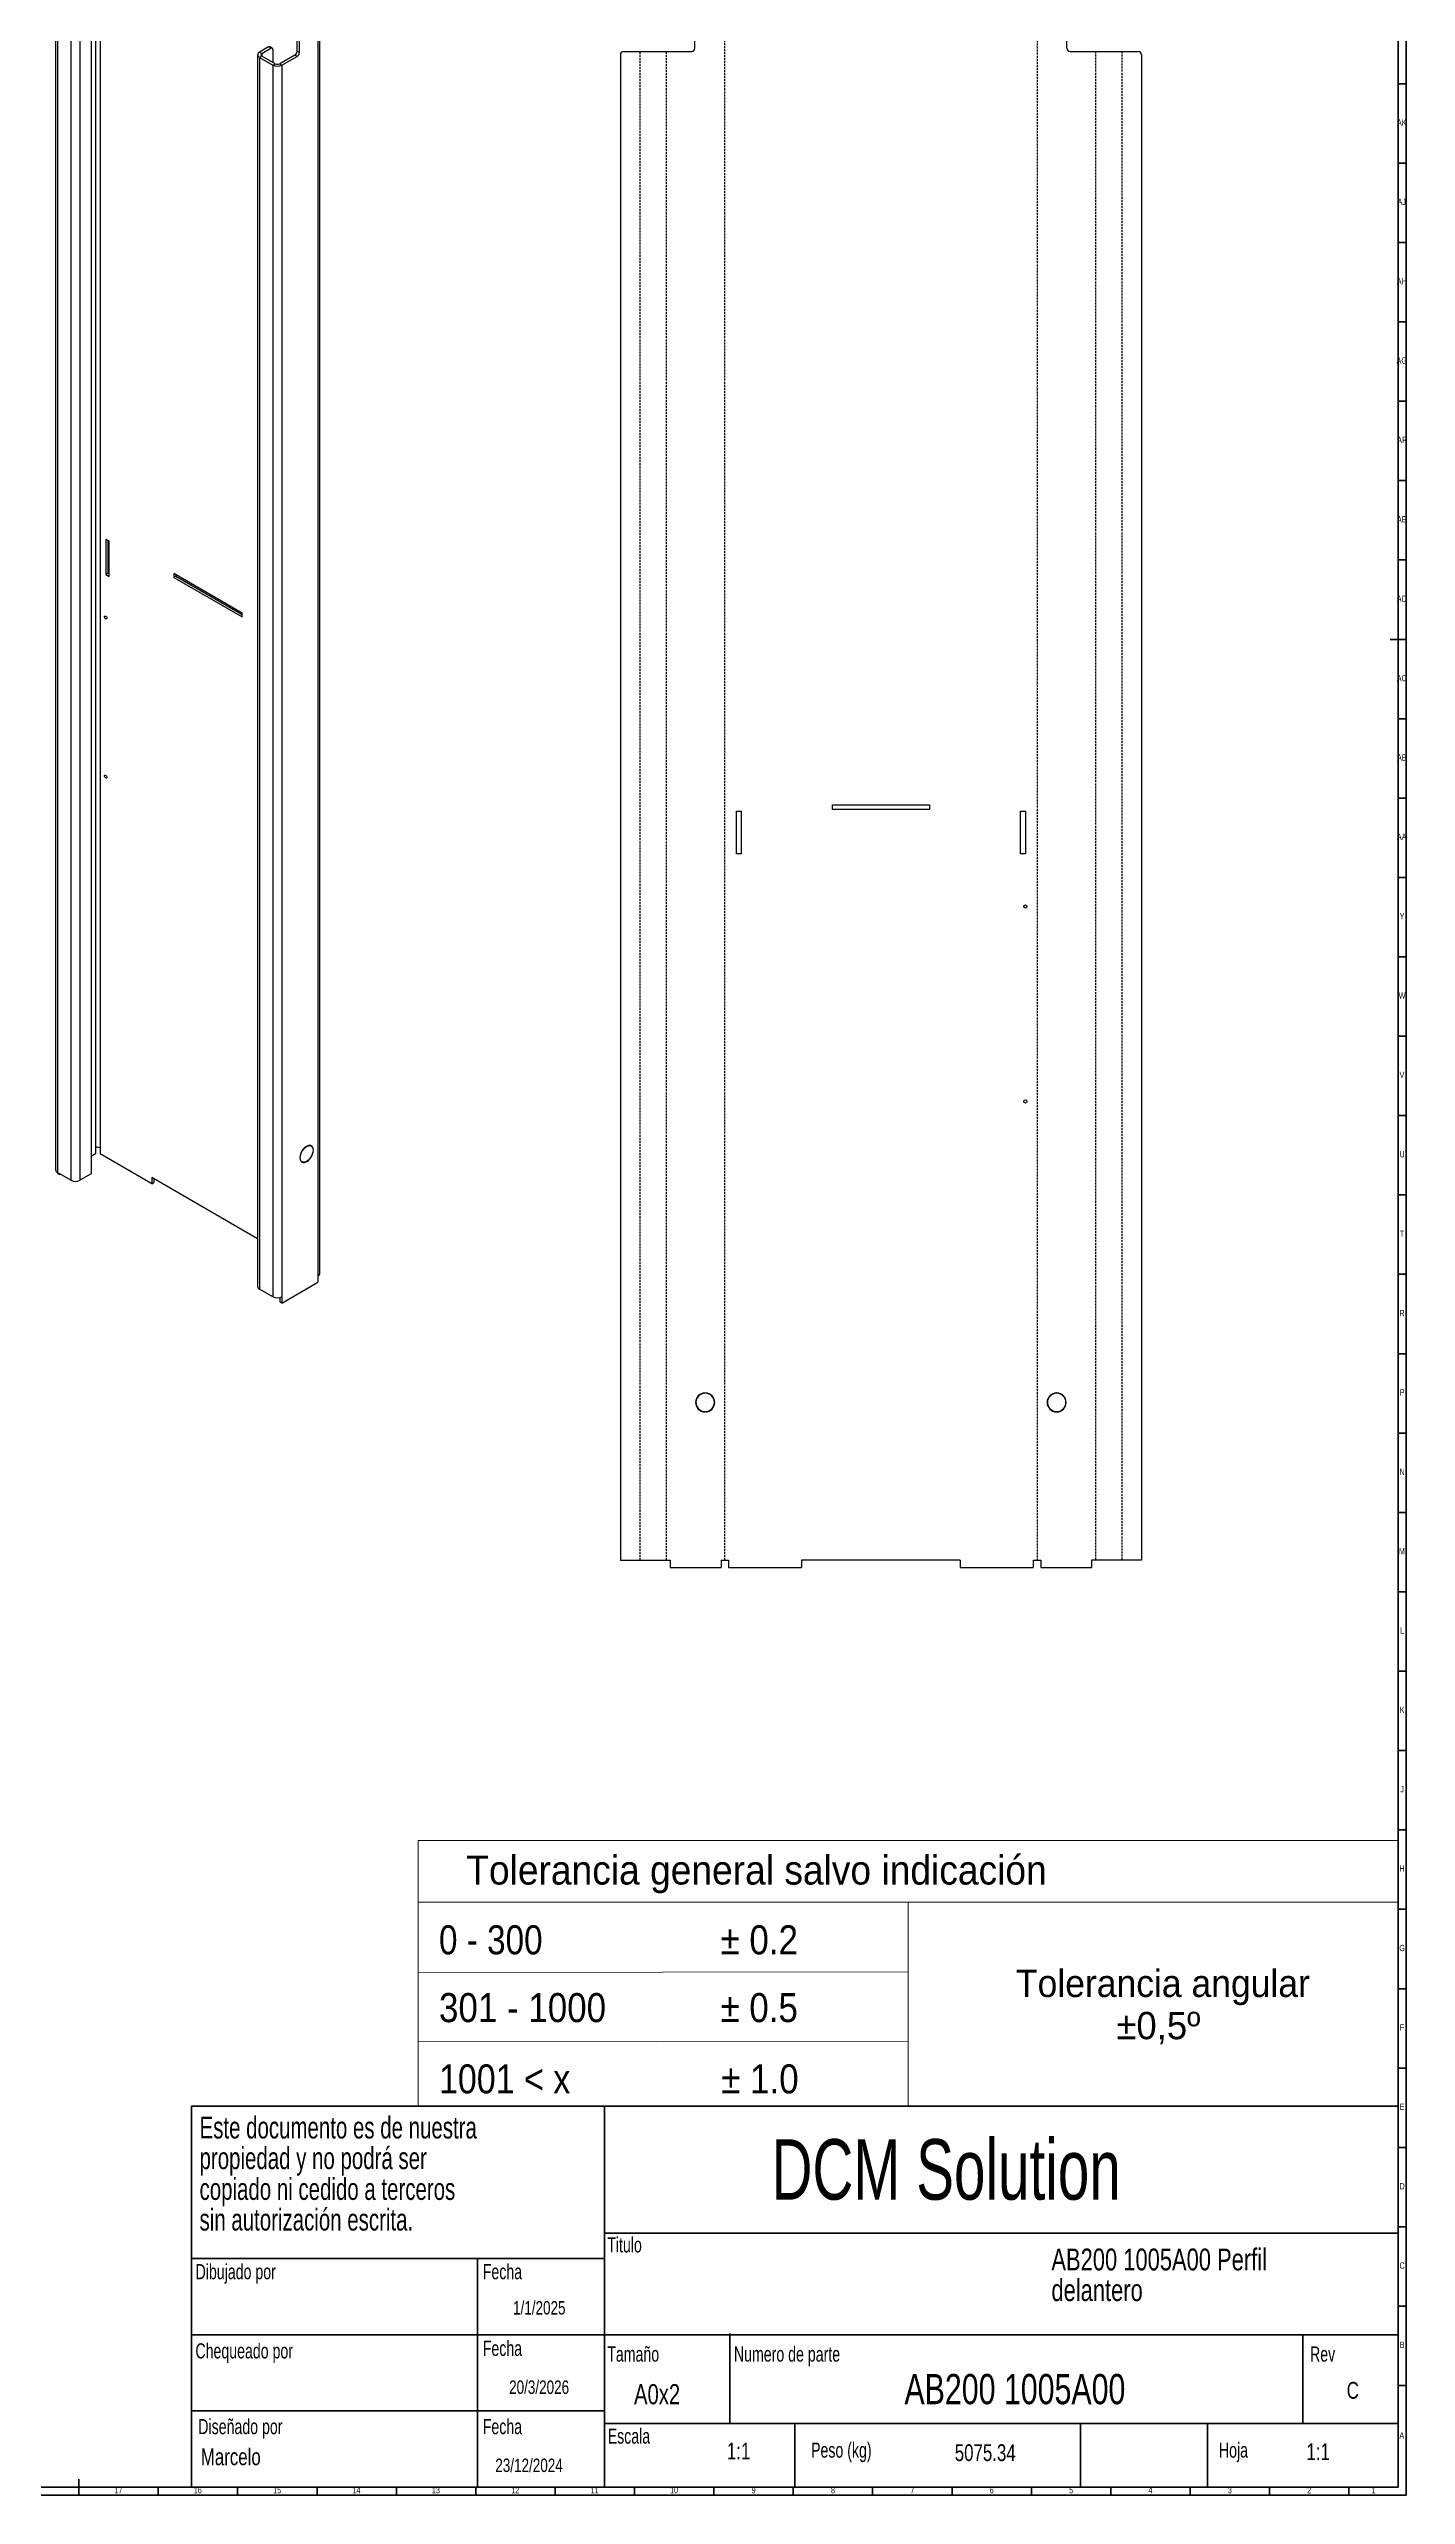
# Model space of a CAD drawing. Header units: millimetres. Extents: x 4 to 1678, y 5 to 2375.
# Drawn here: x 822 to 1677, y 5 to 1546 of the extents above; entities that cross this region are included whole.
import ezdxf

# ---------------------------------------------------------------- set-up
doc = ezdxf.new("R2010")
doc.units = ezdxf.units.MM
doc.linetypes.add('HIDDEN', pattern=[1.905, 1.27, -0.635])
doc.layers.add('SLD-0', color=179, linetype='Continuous')
doc.styles.add('SLDTEXTSTYLE0', font='TXT', dxfattribs={"width": 0.957143})
doc.styles.add('SLDTEXTSTYLE1', font='TXT', dxfattribs={"width": 0.972222})
doc.styles.add('SLDTEXTSTYLE2', font='TXT')
doc.styles.add('SLDTEXTSTYLE3', font='TXT', dxfattribs={"width": 0.857143})
doc.styles.add('SLDTEXTSTYLE4', font='TXT', dxfattribs={"width": 0.9})
doc.styles.add('SLDTEXTSTYLE5', font='TXT', dxfattribs={"width": 0.875})
doc.styles.add('SLDTEXTSTYLE6', font='TXT', dxfattribs={"width": 0.75})
doc.styles.add('SLDTEXTSTYLE7', font='TXT', dxfattribs={"width": 0.7})

# ---------------------------------------------------------------- blocks, each defined once
blk = doc.blocks.new('SW_NOTE_0')
at = {"color": 0, "linetype": 'Continuous', "lineweight": 18, "insert": (0, 1965), "char_height": 1524, "attachment_point": 1, "style": 'SLDTEXTSTYLE0'}
blk.add_mtext('Tolerancia general salvo indicación', dxfattribs=at)
blk = doc.blocks.new('SW_NOTE_0_1')
at = {"color": 0, "linetype": 'Continuous', "lineweight": 18, "attachment_point": 2}
for s, insert, char_height, style in [('Tolerancia angular', (12198, 1847), 1432.98, 'SLDTEXTSTYLE1'), ('±0,5º', (11963, -368), 1433, 'SLDTEXTSTYLE2')]:
    blk.add_mtext(s, dxfattribs=dict(at, insert=insert, char_height=char_height, style=style))
blk = doc.blocks.new('SW_NOTE_0_2')
at = {"color": 0, "linetype": 'Continuous', "lineweight": 18, "insert": (0, 1965), "char_height": 1524, "attachment_point": 1, "style": 'SLDTEXTSTYLE3'}
blk.add_mtext('0 - 300', dxfattribs=at)
blk = doc.blocks.new('SW_NOTE_0_3')
at = {"color": 0, "linetype": 'Continuous', "lineweight": 18, "insert": (0, 1965), "char_height": 1524, "attachment_point": 1, "style": 'SLDTEXTSTYLE4'}
blk.add_mtext('301 - 1000', dxfattribs=at)
blk = doc.blocks.new('SW_NOTE_0_4')
at = {"color": 0, "linetype": 'Continuous', "lineweight": 18, "insert": (0, 1965), "char_height": 1524, "attachment_point": 1, "style": 'SLDTEXTSTYLE5'}
blk.add_mtext('1001 < x', dxfattribs=at)
blk = doc.blocks.new('SW_NOTE_0_5')
at = {"color": 0, "linetype": 'Continuous', "lineweight": 18, "insert": (0, 1965), "char_height": 1524, "attachment_point": 1, "style": 'SLDTEXTSTYLE4'}
blk.add_mtext('± 0.2', dxfattribs=at)
blk = doc.blocks.new('SW_NOTE_0_6')
at = {"color": 0, "linetype": 'Continuous', "lineweight": 18, "insert": (0, 1965), "char_height": 1524, "attachment_point": 1, "style": 'SLDTEXTSTYLE4'}
blk.add_mtext('± 0.5', dxfattribs=at)
blk = doc.blocks.new('SW_NOTE_0_7')
at = {"color": 0, "linetype": 'Continuous', "lineweight": 18, "insert": (0, 1965), "char_height": 1524, "attachment_point": 1, "style": 'SLDTEXTSTYLE4'}
blk.add_mtext('± 1.0', dxfattribs=at)
blk = doc.blocks.new('rotulo planos')
at = {"color": 7, "linetype": 'Continuous', "lineweight": 18}
for p, q in [((51436, 13941), (0, 13941)), ((0, 13941), (0, 0)), ((51436, 0), (51436, 13941)), ((0, 10714), (51436, 10714)), ((25718, 10714), (25718, 0)), ((0, 7022), (25718, 7056)), ((25718, 3405), (0, 3371)), ((0, 0), (51436, 0))]:
    blk.add_line(p, q, dxfattribs=at)
at = {"color": 6, "linetype": 'Continuous', "lineweight": 18}
for name, p in [('SW_NOTE_0', (2516, 11191)), ('SW_NOTE_0_2', (1086, 7529)), ('SW_NOTE_0_5', (15862, 7529)), ('SW_NOTE_0_1', (26887, 5315)), ('SW_NOTE_0_3', (1086, 3970)), ('SW_NOTE_0_6', (15859, 3970)), ('SW_NOTE_0_4', (1086, 227)), ('SW_NOTE_0_7', (15900, 227))]:
    blk.add_blockref(name, p, dxfattribs=at)
blk = doc.blocks.new('SW_NOTE_0_8')
at = {"color": 0, "linetype": 'Continuous', "lineweight": 0, "attachment_point": 1, "style": 'SLDTEXTSTYLE6'}
for s, insert, char_height in [('AB200 1005A00 Perfil', (0, 17.7), 13.758), ('delantero', (0, -1.6), 13.76)]:
    blk.add_mtext(s, dxfattribs=dict(at, insert=insert, char_height=char_height))
blk = doc.blocks.new('SW_NOTE_0_9')
at = {"layer": 'SLD-0', "color": 0, "char_height": 13.758, "attachment_point": 1, "style": 'SLDTEXTSTYLE7'}
for s, insert in [('Este documento es de nuestra', (0, 17.7)), ('propiedad y no podrá ser', (0, -1.6)), ('copiado ni cedido a terceros', (0, -21)), ('sin autorización escrita.', (0, -40.3))]:
    blk.add_mtext(s, dxfattribs=dict(at, insert=insert))
blk = doc.blocks.new('Vista de dibujo1')
at = {"color": 7, "linetype": 'Continuous', "lineweight": 25}
for p, q in [((-6.3, 859), (-6.3, 900)), ((226.1, 902), (-4.3, 902)), ((228.1, 859), (228.1, 900)), ((-53.2, 855), (-53.2, -93.3)), ((-51.2, 857), (-8.3, 857)), ((230.1, 857), (273, 857)), ((275, 855), (275, -93.3)), ((19.9, 378.5), (22.9, 378.5)), ((19.9, 351.5), (19.9, 378.5)), ((22.9, 378.5), (22.9, 351.5)), ((80.4, 382.5), (141.4, 382.5)), ((80.4, 379.5), (80.4, 382.5)), ((141.4, 379.5), (80.4, 379.5)), ((141.4, 382.5), (141.4, 379.5)), ((198.9, 351.5), (198.9, 378.5)), ((198.9, 378.5), (201.9, 378.5)), ((201.9, 378.5), (201.9, 351.5)), ((22.9, 351.5), (19.9, 351.5)), ((201.9, 351.5), (198.9, 351.5)), ((0, 11.8), (0, 12)), ((0, 0), (0, 0.2)), ((0.4, 12), (0.4, 11.8)), ((0.4, 0.2), (0.4, 0)), ((221.4, 12), (221.4, 11.8)), ((221.4, 0.2), (221.4, 0)), ((221.8, 11.8), (221.8, 12)), ((221.8, 0), (221.8, 0.2)), ((-53.2, -93.3), (-21.8, -93.3)), ((-21.8, -93.3), (-21.8, -98)), ((-21.8, -98), (10.2, -98)), ((10.2, -93.3), (14.9, -93.3)), ((10.2, -93.3), (10.2, -98)), ((14.9, -93.3), (14.9, -98)), ((14.9, -98), (60.9, -98)), ((160.9, -93.3), (60.9, -93.3)), ((60.9, -93.3), (60.9, -98)), ((160.9, -93.3), (160.9, -98)), ((160.9, -98), (206.9, -98)), ((206.9, -93.3), (211.6, -93.3)), ((206.9, -93.3), (206.9, -98)), ((211.6, -93.3), (211.6, -98)), ((211.6, -98), (243.6, -98)), ((275, -93.3), (243.6, -93.3)), ((243.6, -93.3), (243.6, -98))]:
    blk.add_line(p, q, dxfattribs=at)
for centre in [(45.9, 893), (175.9, 893), (201.9, 318.4), (201.9, 195.6)]:
    blk.add_circle(centre, 1, dxfattribs=at)
for centre, radius, start, end in [((-4.3, 900), 2, 90, 180), ((226.1, 900), 2, 0, 90), ((-51.2, 855), 2, 90, 180), ((-8.3, 859), 2, 270, 0), ((230.1, 859), 2, 180, 270), ((273, 855), 2, 0, 90), ((0.2, 6), 6, 91.9102, 268.0898), ((0.2, 6), 5.8, 91.9761, 268.0239), ((0.2, 6), 6, 271.9102, 88.0898), ((0.2, 6), 5.8, 271.9761, 88.0239), ((221.6, 6), 6, 91.9102, 268.0898), ((221.6, 6), 5.8, 91.9761, 268.0239), ((221.6, 6), 6, 271.9102, 88.0898), ((221.6, 6), 5.8, 271.9761, 88.0239)]:
    blk.add_arc(centre, radius, start, end, dxfattribs=at)
blk = doc.blocks.new('Vista de dibujo5')
at = {"color": 7, "linetype": 'Continuous', "lineweight": 25}
for p, q in [((-152.8, 883.5), (-154.3, 884.3)), ((-154.3, 850.8), (-154.3, 884.3)), ((-152.8, 886.8), (-142.6, 892.7)), ((-152.8, 886.8), (-151.4, 885.9)), ((-152.8, 850), (-152.8, 883.5)), ((-151.4, 885.9), (-141.2, 891.9)), ((-141.2, 891.9), (-142.6, 892.7)), ((-141.2, 891.9), (-141.2, 79.2)), ((-136.9, 892.7), (-138.4, 891.9)), ((-138.4, 891.9), (-138.4, 79.2)), ((-138.4, 891.9), (-2.6, 813.5)), ((-136.9, 892.7), (-1.2, 814.3)), ((-155.7, 848.4), (-165.2, 842.9)), ((-163.8, 842), (-154.3, 847.6)), ((-154.3, 847.6), (-155.7, 848.4)), ((-154.3, 850.8), (-152.8, 850)), ((-166.4, 841.2), (-166.4, 65.3)), ((-165.2, 842.9), (-163.8, 842)), ((-163.8, 840.4), (-165.2, 839.6)), ((-165.2, 839.6), (-156.7, 834.7)), ((-165.2, 839.6), (-165.2, 63.7)), ((-163.8, 842), (-163.8, 840.4)), ((-155.3, 835.5), (-163.8, 840.4)), ((-156.7, 834.7), (-155.3, 835.5)), ((-156.7, 834.7), (-156.7, 58.8)), ((-146.8, 838.8), (-152.5, 835.5)), ((-152.5, 835.5), (-151.1, 834.7)), ((-151.1, 834.7), (-145.4, 838)), ((-151.1, 834.7), (-151.1, 58.8)), ((-145.4, 838), (-146.8, 838.8)), ((-144.4, 838.1), (-145.8, 838.9)), ((-144, 837.1), (-144, 62.9)), ((-12.8, 802.7), (-14.3, 803.5)), ((-14.3, 770), (-14.3, 803.5)), ((-2.6, 811.8), (-12.8, 805.9)), ((-12.8, 805.9), (-11.4, 805.1)), ((-12.8, 769.2), (-12.8, 802.7)), ((-1.2, 811), (-11.4, 805.1)), ((-2.6, 813.5), (-1.2, 814.3)), ((-2.6, 813.5), (-2.6, 811.8)), ((-1.2, 811), (-2.6, 811.8)), ((-1.2, 811), (-1.2, -1.6)), ((0, 0), (0, 812.7)), ((-32.3, 772.7), (-37.9, 769.4)), ((-36.5, 768.6), (-30.9, 771.8)), ((-30.9, 771.8), (-32.3, 772.7)), ((-29.9, 771.9), (-31.3, 772.8)), ((-29.5, 771), (-29.5, 762.9)), ((-39.1, 767.8), (-39.1, -8.2)), ((-37.9, 769.4), (-36.5, 768.6)), ((-36.5, 766.9), (-37.9, 766.1)), ((-37.9, 766.1), (-29.5, 761.2)), ((-37.9, 766.1), (-37.9, -9.8)), ((-36.5, 768.6), (-36.5, 766.9)), ((-28, 762), (-36.5, 766.9)), ((-29.5, 761.2), (-28, 762)), ((-29.5, 761.2), (-29.5, -14.7)), ((-15.7, 767.5), (-25.2, 762)), ((-25.2, 762), (-23.8, 761.2)), ((-23.8, 761.2), (-14.3, 766.7)), ((-23.8, 761.2), (-23.8, -14.7)), ((-14.3, 766.7), (-15.7, 767.5)), ((-14.3, 770), (-12.8, 769.2)), ((-132.7, 461.1), (-134.8, 462.4)), ((-134.8, 462.4), (-134.8, 440.3)), ((-133.4, 461.5), (-133.4, 441.1)), ((-132.7, 439.1), (-132.7, 461.1)), ((-133.4, 441.1), (-134.8, 440.3)), ((-134.8, 440.3), (-132.7, 439.1)), ((-133.4, 441.1), (-132.7, 440.7)), ((-92, 440.9), (-92, 438.5)), ((-48.9, 416), (-92, 440.9)), ((-90.6, 439.3), (-92, 438.5)), ((-92, 438.5), (-48.9, 413.6)), ((-90.6, 440.1), (-90.6, 439.3)), ((-90.6, 439.3), (-48.9, 415.2)), ((-48.9, 413.6), (-48.9, 416)), ((-141.2, 79.2), (-141.2, 75.3)), ((-138.4, 79.2), (-138.4, 75.3)), ((-8.5, 80.1), (-8.4, 80)), ((-8.4, 80), (-8.4, 80.1)), ((-8.1, 80.3), (-8.1, 80.1)), ((-5.3, 80.3), (-6.1, 80.8)), ((-6, 80.7), (-6, 80.8)), ((-156.7, 58.8), (-165.2, 63.7)), ((-165.2, 63.7), (-165.2, 63.1)), ((-165.2, 63.1), (-163.8, 62.3)), ((-163.8, 62.9), (-163.8, 62.3)), ((-163.3, 62.6), (-163.8, 62.3)), ((-144, 62.9), (-151.1, 58.8)), ((-141.2, 75.3), (-144, 73.7)), ((-105.8, 56.5), (-138.4, 75.3)), ((-11.9, 70.7), (-11.1, 70.3)), ((-8.5, 70.4), (-8.4, 70.3)), ((-8.4, 70.3), (-8.4, 70.5)), ((-8.1, 70.7), (-8.1, 70.5)), ((-105.8, 60.4), (-105.8, 56.5)), ((-39.1, 21.9), (-105.8, 60.4)), ((-105.8, 56.5), (-104.4, 57.4)), ((-104.4, 59.6), (-104.4, 57.4)), ((-29.5, -14.7), (-37.9, -9.8)), ((-25.2, -15.2), (-25.2, -17.8)), ((-23.8, -18.6), (-1.2, -5.5)), ((-23.8, -14.7), (-23.8, -18.6)), ((-1.2, -1.6), (-1.2, -5.5)), ((-23.8, -18.6), (-25.2, -17.8))]:
    blk.add_line(p, q, dxfattribs=at)
at = {"color": 7, "linetype": 'Continuous', "lineweight": 25, "flags": 128}
for points in [[(-116.4, 871), (-116.2, 870.9), (-115.9, 871), (-115.8, 871.2), (-115.7, 871.4), (-115.8, 871.8), (-115.9, 872.1), (-116.2, 872.4), (-116.4, 872.7), (-116.7, 872.8), (-116.9, 872.7), (-117.1, 872.5), (-117.1, 872.3), (-117.1, 871.9), (-116.9, 871.6), (-116.7, 871.3), (-116.4, 871)], [(-24.5, 818), (-24.2, 817.9), (-24, 817.9), (-23.9, 818.1), (-23.8, 818.4), (-23.9, 818.7), (-24, 819.1), (-24.2, 819.4), (-24.5, 819.6), (-24.8, 819.7), (-25, 819.7), (-25.2, 819.5), (-25.2, 819.2), (-25.2, 818.8), (-25, 818.5), (-24.8, 818.2), (-24.5, 818)], [(-134.8, 414.1), (-134.5, 413.9), (-134.3, 413.6), (-134.2, 413.2), (-134.1, 412.9), (-134.2, 412.6), (-134.3, 412.4), (-134.5, 412.4), (-134.8, 412.5), (-135.1, 412.7), (-135.3, 413), (-135.5, 413.4), (-135.5, 413.7), (-135.5, 414), (-135.3, 414.2), (-135.1, 414.2), (-134.8, 414.1)], [(-134.8, 313.8), (-134.5, 313.6), (-134.3, 313.3), (-134.2, 312.9), (-134.1, 312.6), (-134.2, 312.3), (-134.3, 312.1), (-134.5, 312.1), (-134.8, 312.2), (-135.1, 312.4), (-135.3, 312.7), (-135.5, 313.1), (-135.5, 313.4), (-135.5, 313.7), (-135.3, 313.9), (-135.1, 313.9), (-134.8, 313.8)], [(-8.4, 80.1), (-9.5, 79.3), (-10.4, 78.2), (-11.3, 77), (-11.9, 75.6), (-12.3, 74.2), (-12.5, 72.9), (-12.3, 71.7), (-11.9, 70.8), (-11.3, 70.2), (-10.4, 69.9), (-9.5, 69.9), (-8.4, 70.3)], [(-8.4, 70.5), (-9.4, 70.1), (-10.4, 70.1), (-11.2, 70.3), (-11.8, 70.9), (-12.2, 71.8), (-12.3, 73), (-12.2, 74.2), (-11.8, 75.6), (-11.2, 76.9), (-10.4, 78.1), (-9.4, 79.2), (-8.4, 80)], [(-8.1, 70.5), (-7, 71.3), (-6, 72.4), (-5.2, 73.7), (-4.5, 75.1), (-4.1, 76.5), (-4, 77.8), (-4.1, 78.9), (-4.5, 79.9), (-5.2, 80.5), (-6, 80.8), (-7, 80.7), (-8.1, 80.3)], [(-8.1, 80.1), (-7.1, 80.5), (-6.1, 80.6), (-5.3, 80.3), (-4.7, 79.7), (-4.3, 78.8), (-4.1, 77.7), (-4.3, 76.4), (-4.7, 75.1), (-5.3, 73.7), (-6.1, 72.5), (-7.1, 71.5), (-8.1, 70.7)], [(-11.9, 70.7), (-11.9, 70.7), (-11.8, 70.7)]]:
    blk.add_lwpolyline(points, dxfattribs=at)
at = {"color": 7, "linetype": 'Continuous', "lineweight": 25}
for centre, radius, start, end in [((-151.2, 884.2), 3.07, 122.6055, 177.3945), ((-149.8, 883.3), 3.07, 122.6055, 177.3945), ((-139.8, 887.2), 6.15, 62.6097, 117.3903), ((-139.8, 889.1), 3.07, 62.6097, 117.3903), ((-157.3, 851), 3.07, 302.6055, 357.3945), ((-155.9, 850.1), 3.07, 302.6055, 357.3945), ((-164.6, 841.2), 1.75, 110.7834, 249.2166), ((-163.5, 841.2), 0.873, 110.7834, 249.2166), ((-153.9, 840.2), 6.15, 242.6097, 297.3903), ((-153.9, 838.2), 3.07, 242.6097, 297.3903), ((-146.2, 838), 1.01, 65.6929, 125.6176), ((-144.9, 837.3), 0.873, 350.786, 129.2033), ((-11.2, 803.3), 3.07, 122.6055, 177.3945), ((-9.8, 802.5), 3.07, 122.6055, 177.3945), ((-2.9, 812.7), 0.873, 290.7834, 69.2166), ((-1.8, 812.7), 1.75, 290.7834, 69.2166), ((-31.7, 771.8), 1.01, 65.6929, 125.6176), ((-30.3, 771.2), 0.873, 350.786, 129.2033), ((-37.3, 767.8), 1.75, 110.7834, 249.2166), ((-36.2, 767.8), 0.873, 110.7834, 249.2166), ((-26.6, 766.7), 6.15, 242.6097, 297.3903), ((-26.6, 764.8), 3.07, 242.6097, 297.3903), ((-17.3, 770.1), 3.07, 302.6055, 357.3945), ((-15.9, 769.3), 3.07, 302.6055, 357.3945), ((-139.8, 76.5), 3.07, 62.6097, 117.3903), ((-164.4, 65.5), 2.01, 185.6948, 245.6253), ((-153.9, 64.2), 6.15, 242.6097, 297.3903), ((-2, 0.2), 2.01, 294.3747, 354.3052), ((-37.1, -8), 2.01, 185.6948, 245.6253), ((-26.6, -9.2), 6.15, 242.6097, 297.3903)]:
    blk.add_arc(centre, radius, start, end, dxfattribs=at)

msp = doc.modelspace()

# ---------------------------------------------------------------- linework, layer by layer
at = {"color": 7, "linetype": 'Continuous', "lineweight": 70}
for p, q in [((1677, 2343), (1677, 5)), ((1672, 2338), (1672, 10)), ((1677, 5), (5, 5)), ((1672, 10), (10, 10))]:
    msp.add_line(p, q, dxfattribs=at)
at = {"color": 7, "linetype": 'HIDDEN'}
for p, q in [((1247.9, 594), (1247.9, 1589.3)), ((1444.6, 1589.3), (1444.6, 594)), ((1194.5, 594), (1194.5, 1544.3)), ((1211.2, 594), (1211.2, 1544.3)), ((1481.3, 1544.3), (1481.3, 594)), ((1498, 1544.3), (1498, 594))]:
    msp.add_line(p, q, dxfattribs=at)
at = {"color": 7, "linetype": 'Continuous', "lineweight": 35}
for p, q in [((1672, 1524), (1677, 1524)), ((1672, 1474), (1677, 1474)), ((1672, 1424), (1677, 1424)), ((1672, 1374), (1677, 1374)), ((1672, 1324), (1677, 1324)), ((1672, 1274), (1677, 1274)), ((1672, 1224), (1677, 1224)), ((1677, 1174), (1667, 1174)), ((1672, 1174), (1677, 1174)), ((1672, 1124), (1677, 1124)), ((1672, 1074), (1677, 1074)), ((1672, 1024), (1677, 1024)), ((1672, 974), (1677, 974)), ((1672, 924), (1677, 924)), ((1672, 874), (1677, 874)), ((1672, 824), (1677, 824)), ((1672, 774), (1677, 774)), ((1672, 724), (1677, 724)), ((1672, 674), (1677, 674)), ((1672, 624), (1677, 624)), ((1672, 574), (1677, 574)), ((1672, 524), (1677, 524)), ((1672, 474), (1677, 474)), ((1672, 424), (1677, 424)), ((1672, 374), (1677, 374)), ((1672, 324), (1677, 324)), ((1672, 274), (1677, 274)), ((1672, 224), (1677, 224)), ((1672, 174), (1677, 174)), ((1672, 124), (1677, 124)), ((1672, 74), (1677, 74)), ((841, 5), (841, 15)), ((841, 10), (841, 5)), ((891, 10), (891, 5)), ((941, 10), (941, 5)), ((991, 10), (991, 5)), ((1041, 10), (1041, 5)), ((1091, 10), (1091, 5)), ((1141, 10), (1141, 5)), ((1191, 10), (1191, 5)), ((1241, 10), (1241, 5)), ((1291, 10), (1291, 5)), ((1341, 10), (1341, 5)), ((1391, 10), (1391, 5)), ((1441, 10), (1441, 5)), ((1491, 10), (1491, 5)), ((1541, 10), (1541, 5)), ((1591, 10), (1591, 5)), ((1641, 10), (1641, 5))]:
    msp.add_line(p, q, dxfattribs=at)
at = {"layer": 'SLD-0', "color": 7, "lineweight": 35}
for p, q in [((912, 10), (912, 250)), ((912, 250), (1672, 250)), ((1172, 10), (1172, 250)), ((1672, 250), (1672, 10)), ((1172, 170), (1672, 170)), ((912, 154), (1172, 154)), ((1092, 10), (1092, 154)), ((912, 106), (1672, 106)), ((1251.1, 50.8), (1251.1, 106.8)), ((1612, 50), (1612, 106)), ((912, 58), (1172, 58)), ((1172, 50), (1672, 50)), ((1292, 10), (1292, 50)), ((1472, 10), (1472, 50)), ((1552, 10), (1552, 50)), ((912, 10), (1672, 10))]:
    msp.add_line(p, q, dxfattribs=at)

# ---------------------------------------------------------------- block references
at = {"color": 7, "linetype": 'Continuous', "lineweight": 25}
for name, p in [('Vista de dibujo5', (992.7, 774.5)), ('Vista de dibujo1', (1235.3, 687.3))]:
    msp.add_blockref(name, p, dxfattribs=at)
at = {"color": 6, "linetype": 'Continuous', "xscale": 0.012, "yscale": 0.012, "zscale": 0.012}
msp.add_blockref('rotulo planos', (1054.8, 250), dxfattribs=at)
at = {"color": 6, "linetype": 'Continuous', "lineweight": 0}
msp.add_blockref('SW_NOTE_0_8', (1453.6, 142.6), dxfattribs=at)
at = {"layer": 'SLD-0'}
msp.add_blockref('SW_NOTE_0_9', (917, 225.7), dxfattribs=at)

# ---------------------------------------------------------------- texts
at = {"color": 6, "linetype": 'Continuous', "lineweight": 0, "style": 'SLDTEXTSTYLE6'}
for s, insert, char_height, attachment_point in [('AK', (1674.3, 1501.6), 3.97, 2), ('AJ', (1674.3, 1451.6), 3.97, 2), ('AH', (1674.3, 1401.6), 3.97, 2), ('AG', (1674.3, 1351.6), 3.97, 2), ('AF', (1674.3, 1301.6), 3.97, 2), ('AE', (1674.3, 1251.6), 3.97, 2), ('AD', (1674.3, 1201.6), 3.97, 2), ('AC', (1674.3, 1151.6), 3.97, 2), ('AB', (1674.3, 1101.6), 3.97, 2), ('AA', (1674.2, 1051.6), 3.97, 2), ('Y', (1674.5, 1001.6), 3.97, 2), ('W', (1674.5, 951.6), 3.97, 2), ('V', (1674.4, 901.6), 3.97, 2), ('U', (1674.5, 851.6), 3.97, 2), ('T', (1674.5, 801.6), 3.97, 2), ('R', (1674.4, 751.6), 3.97, 2), ('P', (1674.5, 701.6), 3.97, 2), ('N', (1674.5, 651.6), 3.97, 2), ('M', (1674.4, 601.6), 3.97, 2), ('L', (1674.5, 551.6), 3.97, 2), ('K', (1674.5, 501.6), 3.97, 2), ('J', (1674.5, 451.6), 3.97, 2), ('H', (1674.5, 401.6), 3.97, 2), ('G', (1674.5, 351.6), 3.97, 2), ('F', (1674.5, 301.6), 3.97, 2), ('E', (1674.5, 251.6), 3.97, 2), ('D', (1674.5, 201.6), 3.97, 2), ('C', (1674.5, 151.6), 3.97, 2), ('1/1/2025', (1131, 127.2), 8.47, 2), ('B', (1674.5, 101.6), 3.97, 2), ('20/3/2026', (1130.9, 77.2), 8.47, 2), ('AB200 1005A00', (1430.6, 81.3), 19.05, 2), ('A0x2', (1190.7, 74.9), 12.7, 1), ('C', (1639.6, 76.3), 10.6, 1), ('Marcelo', (917.8, 34.4), 10.58, 1), ('1:1', (1249.2, 38), 10.58, 1), ('5075.34', (1411.9, 37), 10.58, 2), ('1:1', (1614.3, 37.6), 10.58, 1), ('A', (1674.3, 44.6), 3.97, 2), ('23/12/2024', (1103.3, 28), 8.47, 1), ('17', (865.9, 10.1), 3.97, 2), ('16', (915.9, 10.1), 3.97, 2), ('15', (965.9, 10.1), 3.97, 2), ('14', (1015.9, 10.1), 3.97, 2), ('13', (1065.9, 10.1), 3.97, 2), ('12', (1115.9, 10.1), 3.97, 2), ('11', (1165.9, 10.1), 3.97, 2), ('10', (1215.9, 10.1), 3.97, 2), ('9', (1266, 10.1), 3.97, 2), ('8', (1316, 10.1), 3.97, 2), ('7', (1366, 10.1), 3.97, 2), ('6', (1416, 10.1), 3.97, 2), ('5', (1466, 10.1), 3.97, 2), ('4', (1516, 10.1), 3.97, 2), ('3', (1566, 10.1), 3.97, 2), ('2', (1616, 10.1), 3.97, 2), ('1', (1656.5, 10.1), 3.97, 2)]:
    msp.add_mtext(s, dxfattribs=dict(at, insert=insert, char_height=char_height, attachment_point=attachment_point))
at = {"layer": 'SLD-0', "attachment_point": 1, "style": 'SLDTEXTSTYLE7'}
for s, insert, char_height in [('DCM Solution', (1277.3, 229.2), 38.1), ('Titulo', (1173.8, 167.4), 9.52), ('Dibujado por', (914.5, 150.5), 9.525), ('Fecha', (1095.4, 150.5), 9.52), ('Chequeado por', (914.4, 100.6), 9.525), ('Fecha', (1095.4, 102.2), 9.52), ('Tamaño', (1173.8, 98.6), 9.52), ('Numero de parte', (1253.6, 98.6), 9.525), ('Rev', (1616.5, 98.6), 9.52), ('Diseñado por', (916.2, 52.9), 9.525), ('Fecha', (1095.4, 52.9), 9.52), ('Escala', (1174.1, 46.9), 9.52), ('Peso (kg)', (1302.2, 38.1), 9.52), ('Hoja', (1559.1, 38.1), 9.52)]:
    msp.add_mtext(s, dxfattribs=dict(at, insert=insert, char_height=char_height))

doc.saveas('drawing.dxf')
